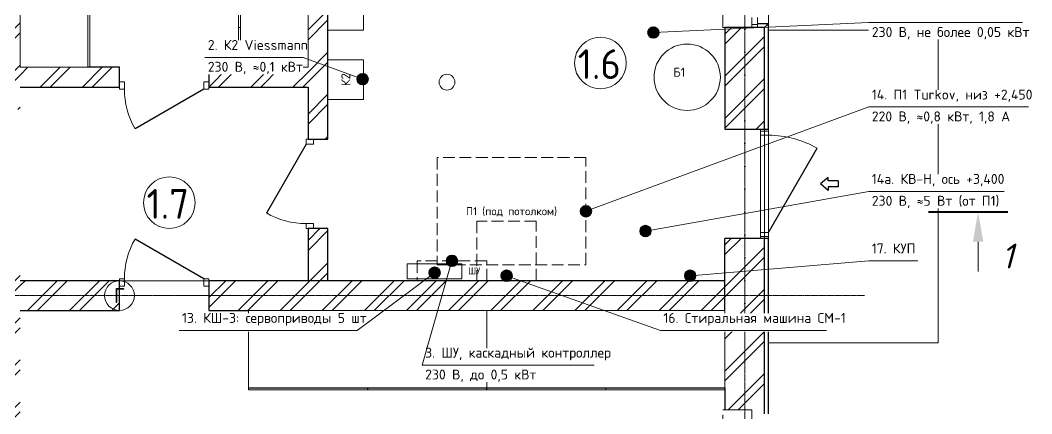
# Model space of a CAD drawing. Header units: millimetres. Extents: x -5016 to 62892, y -6019 to 88916.
# Drawn here: x 52700 to 62892, y 7710 to 11674 of the extents above; entities that cross this region are included whole.
import ezdxf
from ezdxf.enums import TextEntityAlignment as Align

# ---------------------------------------------------------------- set-up
doc = ezdxf.new("R2010")
doc.units = ezdxf.units.MM
for name, pattern in [('ОВ_ШП', [460, 300, -80, 0, -80]), ('ОВ_ШТРИХ', [330, 240, -90]), ('Осевая 12-2-2', [16, 12, -2, 0, -2]), ('Пунктир 2-1_5', [3.5, 2, -1.5])]:
    doc.linetypes.add(name, pattern=pattern)
for name, color, linetype, lineweight in [('A-AREA-IDEN', 8, 'Continuous', 13), ('A-DOOR', 8, 'Continuous', 13), ('A-FLOR', 9, 'Continuous', 13), ('A-GLAZ', 8, 'Continuous', 13), ('A-WALL', 8, 'Continuous', 13), ('A-WALL-PATT', 8, 'Continuous', 13), ('G-ANNO-SYMB', 8, 'Continuous', 13), ('I-FURN', 9, 'Continuous', 13), ('S-GRID', 8, 'Continuous', 13), ('АР_подложка', 8, 'Continuous', 13), ('ОВ_выноски', 7, 'Continuous', 18), ('ОВ_марки', 7, 'Continuous', 18), ('ОВ_размеры', 7, 'Continuous', 13), ('ТЗ_контекст', 8, 'Continuous', 18), ('ТЗ_ЭОМ', 1, 'Continuous', 35)]:
    doc.layers.add(name, color=color, linetype=linetype, lineweight=lineweight)
doc.styles.add('GOST', font='isocpeur.ttf', dxfattribs={"width": 0.9})
doc.styles.add('GOST Common', font='GOST_Common.ttf', dxfattribs={"height": 300})
doc.styles.add('ISOCPEUR_I', font='isocpeui.ttf', dxfattribs={"height": 250})
pattern_1 = [(45, (0, 0), (-212.132, 212.132), []), (45, (0, 100), (-212.132, 212.132), [])]

# ---------------------------------------------------------------- blocks, each defined once
blk = doc.blocks.new('INT 19 Дверь межкомнатная одностворчатая - 900 х 2370 _800_ Глухое Л-НАР-1569038-Этаж 1 - Планировка')
at = {"layer": 'A-DOOR', "lineweight": 25}
blk.add_line((400, 170), (-293, 570), dxfattribs=at)
at = {"layer": 'A-DOOR'}
for p, q in [((-400, 170), (-450, 170)), ((-450, 170), (-450, 95)), ((-400, 95), (-400, 170)), ((400, 95), (400, 170)), ((400, 170), (450, 170)), ((450, 170), (450, 95)), ((-450, 95), (-400, 95)), ((450, 95), (400, 95))]:
    blk.add_line(p, q, dxfattribs=at)
blk.add_arc((400, 170), 800, 150, 180, dxfattribs=at)
blk = doc.blocks.new('INT 19 Дверь межкомнатная одностворчатая - 900 х 2370 _800_ Глухое Л-НАР-1569067-Этаж 1 - Планировка')
at = {"layer": 'A-DOOR', "lineweight": 25}
blk.add_line((400, 120), (-293, 520), dxfattribs=at)
at = {"layer": 'A-DOOR'}
for p, q in [((-400, 120), (-450, 120)), ((-450, 120), (-450, 45)), ((-400, 45), (-400, 120)), ((400, 45), (400, 120)), ((400, 120), (450, 120)), ((450, 120), (450, 45)), ((-450, 45), (-400, 45)), ((450, 45), (400, 45))]:
    blk.add_line(p, q, dxfattribs=at)
blk.add_arc((400, 120), 800, 150, 180, dxfattribs=at)
blk = doc.blocks.new('INT 18 Шкаф - INT 18 Шкаф-1611660-Этаж 1 - Планировка')
at = {"layer": 'I-FURN'}
for p, q in [((-400, 350), (400, 350)), ((-400, 350), (-400, -330)), ((400, -330), (400, 350)), ((400, -330), (-400, -330)), ((-398.5, -332), (-0.8, -332)), ((-398.5, -332), (-398.5, -350)), ((-0.8, -350), (-398.5, -350)), ((-0.8, -350), (-0.8, -332)), ((0.8, -332), (398.5, -332)), ((0.8, -332), (0.8, -350)), ((398.5, -350), (0.8, -350)), ((398.5, -350), (398.5, -332))]:
    blk.add_line(p, q, dxfattribs=at)
blk = doc.blocks.new('INT 18 Шкаф - INT 18 Шкаф-1564175-Этаж 1 - Планировка')
at = {"layer": 'I-FURN'}
for p, q in [((-1200, 350), (1200, 350)), ((-1200, 350), (-1200, -430)), ((1200, -430), (1200, 350)), ((1200, -430), (-1200, -430)), ((-1198.5, -432), (-0.8, -432)), ((-1198.5, -432), (-1198.5, -450)), ((-0.8, -450), (-1198.5, -450)), ((-0.8, -450), (-0.8, -432)), ((0.8, -432), (1198.5, -432)), ((0.8, -432), (0.8, -450)), ((1198.5, -450), (0.8, -450)), ((1198.5, -450), (1198.5, -432))]:
    blk.add_line(p, q, dxfattribs=at)
blk = doc.blocks.new('INT 19 Дверь входная одностворчатая с остеклением - 1100 х 2480 ОС-Сверху 2-1581826-Этаж 1 - Планировка')
at = {"layer": 'A-DOOR', "lineweight": 25}
for p, q in [((-30, 940), (-30, 842)), ((-30, 940), (0, 940)), ((0, 940), (30, 940)), ((30, 940), (30, 842)), ((-65, 842), (0, 764)), ((-30, 842), (-65, 842)), ((65, 842), (0, 764)), ((30, 842), (65, 842)), ((490, 240), (-359, 730))]:
    blk.add_line(p, q, dxfattribs=at)
at = {"layer": 'A-DOOR'}
for p, q in [((-550, 240), (-530, 240)), ((-550, 240), (-550, 160)), ((-530, 160), (-530, 240)), ((-530, 240), (-490, 240)), ((-530, 160), (-530, 240)), ((-490, 240), (490, 240)), ((-490, 240), (-490, 160)), ((530, 240), (490, 240)), ((490, 240), (490, 160)), ((530, 240), (550, 240)), ((530, 160), (530, 240)), ((530, 160), (530, 240)), ((550, 240), (550, 160)), ((-550, 160), (-530, 160)), ((-490, 160), (-530, 160)), ((-490, 160), (490, 160)), ((490, 160), (530, 160)), ((530, 160), (550, 160))]:
    blk.add_line(p, q, dxfattribs=at)
blk.add_arc((490, 240), 980, 150, 180, dxfattribs=at)
blk = doc.blocks.new('INT 20 Окно Прямоугольник 1ст - INT 20 Окно Прямоугольник 1ст 1000-3000h-1568821-Этаж 1 - Планировка')
at = {"layer": 'A-GLAZ'}
for p, q in [((460, 240), (-460, 240)), ((-500, 130), (-400, 130)), ((-470, 130), (-500, 130)), ((-470, 70), (-470, 130)), ((-400, 130), (-470, 130)), ((-470, 130), (-470, 70)), ((400, 130), (500, 130)), ((470, 130), (400, 130)), ((500, 130), (470, 130)), ((470, 130), (470, 70)), ((470, 70), (470, 130)), ((-500, 70), (-470, 70)), ((-400, 70), (-500, 70)), ((-470, 70), (-400, 70)), ((500, 70), (400, 70)), ((400, 70), (470, 70)), ((470, 70), (500, 70)), ((-500, -200), (-500, -220)), ((500, -220), (500, -200)), ((-500, -220), (500, -220))]:
    blk.add_line(p, q, dxfattribs=at)
blk = doc.blocks.new('INT 20 Откосы окон снаружи Прямоугольник - INT 20 Откосы окон снаружи Прямоугольник-1566574-Этаж 1 - Планировка')
at = {"layer": 'A-WALL', "lineweight": 25}
for p, q in [((-477, 30), (-477, -80)), ((443, -80), (443, 30))]:
    blk.add_line(p, q, dxfattribs=at)
blk = doc.blocks.new('INT 20 Подоконник - Подоконник внутри-1566579-Этаж 1 - Планировка')
at = {"layer": 'A-GLAZ'}
for p, q in [((-950, 0), (-950, -290)), ((850, 0), (-950, 0)), ((850, -290), (850, 0)), ((-900, -290), (800, -290))]:
    blk.add_line(p, q, dxfattribs=at)
blk = doc.blocks.new('INT 19 Дверь межкомнатная одностворчатая - 900 х 2370 _800_ Глухое П-НАР-1569071-Этаж 1 - Планировка')
at = {"layer": 'A-DOOR', "lineweight": 25}
blk.add_line((-400, 120), (293, 520), dxfattribs=at)
at = {"layer": 'A-DOOR'}
for p, q in [((-400, 120), (-450, 120)), ((-450, 120), (-450, 45)), ((-400, 45), (-400, 120)), ((400, 45), (400, 120)), ((400, 120), (450, 120)), ((450, 120), (450, 45)), ((-450, 45), (-400, 45)), ((450, 45), (400, 45))]:
    blk.add_line(p, q, dxfattribs=at)
blk.add_arc((-400, 120), 800, 360, 30, dxfattribs=at)
blk = doc.blocks.new('INT 18 Шкаф - INT 18 Шкаф-1565469-Этаж 1 - Планировка')
at = {"layer": 'I-FURN'}
for p, q in [((-1200, 330), (-1200, -350)), ((-1200, 330), (1200, 330)), ((-1198.5, 350), (-1198.5, 332)), ((-0.8, 332), (-1198.5, 332)), ((-520, 350), (-0.8, 350)), ((-0.8, 332), (-0.8, 350)), ((0.8, 350), (1198.5, 350)), ((0.8, 350), (0.8, 332)), ((1198.5, 332), (0.8, 332)), ((1198.5, 332), (1198.5, 350)), ((1200, -350), (1200, 330)), ((1200, -350), (-1200, -350))]:
    blk.add_line(p, q, dxfattribs=at)
blk = doc.blocks.new('Разрез - Номер сзади-3578-Этаж 1 - Планировка')
at = {"layer": 'G-ANNO-SYMB'}
blk.add_hatch(color=256, dxfattribs=at).paths.add_polyline_path([(2.47, -3), (3, 0), (3.53, -3)])
at = {"layer": 'G-ANNO-SYMB', "lineweight": 40}
blk.add_line((0, 0), (8, 0), dxfattribs=at)
at = {"layer": 'G-ANNO-SYMB'}
blk.add_line((3, -3), (3, -6), dxfattribs=at)
blk = doc.blocks.new('INT Марка помещения - Номер помещения _ Площадь _ Имя-1615504-Этаж 1 - Планировка')
at = {"layer": 'A-AREA-IDEN'}
for start, end in [(360, 180), (180, 360)]:
    blk.add_arc((0, 0), 2.6, start, end, dxfattribs=at)
blk = doc.blocks.new('АР_plan1')
at = {"layer": 'A-WALL-PATT', "lineweight": 9}
h = blk.add_hatch(dxfattribs=at)
h.set_pattern_fill('FP_1', color=256, style=0, pattern_type=2)
h.set_pattern_definition(pattern_1)
h.paths.add_polyline_path([(21968, 5973), (22368, 5973), (22368, 7013), (22298, 7013), (22298, 8733), (22368, 8733), (22368, 10663), (22298, 10663), (22298, 12383), (22368, 12383), (22368, 14148), (21968, 14148), (21968, 12423), (22238, 12423), (22238, 10623), (21968, 10623), (21968, 8773), (22238, 8773), (22238, 6973), (21968, 6973), (21968, 6100)])
h.paths.add_polyline_path([(22368, 15248), (22368, 16273), (21968, 16273), (21968, 15248)])
h.paths.add_polyline_path([(21968, 17273), (22368, 17273), (22368, 18673), (21968, 18673), (21968, 18173)])
h = blk.add_hatch(dxfattribs=at)
h.set_pattern_fill('FP_1', color=256, style=0, pattern_type=2)
h.set_pattern_definition(pattern_1)
h.paths.add_polyline_path([(14868, 5973), (14868, 7373), (14568, 7373), (14568, 5973)])
h.paths.add_polyline_path([(14868, 8273), (14868, 13948), (14568, 13948), (14568, 8273)])
h.paths.add_polyline_path([(14568, 15448), (14868, 15448), (14868, 18273), (14568, 18273), (14568, 15873)])
h = blk.add_hatch(dxfattribs=at)
h.set_pattern_fill('FP_1', color=256, style=0, pattern_type=2)
h.set_pattern_definition(pattern_1)
h.paths.add_polyline_path([(17968, 13723), (17968, 14248), (17768, 14248), (17768, 13723), (17818, 13723)])
h.paths.add_polyline_path([(17768, 15148), (17968, 15148), (17968, 18273), (17768, 18273), (17768, 15673)])
h = blk.add_hatch(dxfattribs=at)
h.set_pattern_fill('FP_1', color=256, style=0, pattern_type=2)
h.set_pattern_definition(pattern_1)
h.paths.add_polyline_path([(17768, 15673), (17768, 15873), (16768, 15873), (16768, 15673), (17088, 15673)])
h.paths.add_polyline_path([(15868, 15673), (15868, 15873), (14868, 15873), (14868, 15673), (15548, 15673)])
h = blk.add_hatch(dxfattribs=at)
h.set_pattern_fill('FP_1', color=256, style=0, pattern_type=2)
h.set_pattern_definition(pattern_1)
h.paths.add_polyline_path([(21968, 13423), (21968, 13723), (16768, 13723), (16768, 13423), (20706, 13423)])
h.paths.add_polyline_path([(15868, 13423), (15868, 13723), (14868, 13723), (14868, 13423), (14930, 13423)])
at = {"layer": 'A-FLOR'}
for p, q in [((24118, 16248), (22408, 16248)), ((24118, 13098), (24118, 16248)), ((15868, 13723), (16768, 13723)), ((22408, 13098), (24118, 13098))]:
    blk.add_line(p, q, dxfattribs=at)
at = {"layer": 'A-WALL', "lineweight": 25}
for p, q in [((17968, 15148), (17968, 18273)), ((22408, 16313), (22368, 16273)), ((22408, 15248), (22408, 16313)), ((21968, 16273), (21968, 15248)), ((22368, 16273), (21968, 16273)), ((22368, 15248), (22368, 16273)), ((15868, 15873), (15548, 15873)), ((15868, 15673), (15868, 15873)), ((17088, 15873), (16768, 15873)), ((16768, 15873), (16768, 15673)), ((14868, 15673), (15868, 15673)), ((16768, 15673), (17768, 15673)), ((17768, 15673), (17768, 15148)), ((21968, 15248), (22408, 15248)), ((17768, 15148), (17968, 15148)), ((17968, 14248), (17768, 14248)), ((17768, 14248), (17768, 13723)), ((17968, 13723), (17968, 14248)), ((22408, 14148), (21968, 14148)), ((21968, 13423), (21968, 14148)), ((22368, 12383), (22368, 14148)), ((22408, 12383), (22408, 14148)), ((15868, 13723), (14868, 13723)), ((15868, 13423), (15868, 13723)), ((21968, 13723), (16768, 13723)), ((16768, 13723), (16768, 13423)), ((14868, 13423), (15868, 13423)), ((16768, 13423), (17168, 13423)), ((21968, 12643), (21968, 12423))]:
    blk.add_line(p, q, dxfattribs=at)
at = {"layer": 'A-WALL'}
for p, q in [((22328, 15248), (22328, 14148)), ((22368, 15248), (22368, 14148)), ((22408, 15248), (22408, 14148))]:
    blk.add_line(p, q, dxfattribs=at)
at = {"layer": 'G-ANNO-SYMB', "linetype": 'Пунктир 2-1_5'}
blk.add_line((24518, 14415), (24819, 14415), dxfattribs=at)
at = {"layer": 'S-GRID', "color": 251, "linetype": 'Осевая 12-2-2', "true_color": 0x646464}
for p, q in [((22168, 22575), (22168, -1346)), ((23376, 13573), (-1176, 13573))]:
    blk.add_line(p, q, dxfattribs=at)
at = {"layer": 'A-AREA-IDEN', "xscale": 99.99999999999993, "yscale": 99.99999999999993, "zscale": 99.99999999999993}
for p in [(20714, 15916), (16370, 14509)]:
    blk.add_blockref('INT Марка помещения - Номер помещения _ Площадь _ Имя-1615504-Этаж 1 - Планировка', p, dxfattribs=at)
at = {"layer": 'A-DOOR', "lineweight": 25}
for name, p, rotation in [('INT 19 Дверь межкомнатная одностворчатая - 900 х 2370 _800_ Глухое П-НАР-1569071-Этаж 1 - Планировка', (16318, 15773), 180), ('INT 19 Дверь входная одностворчатая с остеклением - 1100 х 2480 ОС-Сверху 2-1581826-Этаж 1 - Планировка', (22168, 14698), 269.9999999999999), ('INT 19 Дверь межкомнатная одностворчатая - 900 х 2370 _800_ Глухое Л-НАР-1569067-Этаж 1 - Планировка', (17868, 14698), 89.9999999999999)]:
    blk.add_blockref(name, p, dxfattribs=dict(at, rotation=rotation))
blk.add_blockref('INT 19 Дверь межкомнатная одностворчатая - 900 х 2370 _800_ Глухое Л-НАР-1569038-Этаж 1 - Планировка', (16318, 13573), dxfattribs=at)
at = {"layer": 'A-GLAZ', "rotation": 269.9999999999999}
for name, p in [('INT 20 Окно Прямоугольник 1ст - INT 20 Окно Прямоугольник 1ст 1000-3000h-1568821-Этаж 1 - Планировка', (22168, 16773)), ('INT 20 Подоконник - Подоконник внутри-1566579-Этаж 1 - Планировка', (22238, 11473))]:
    blk.add_blockref(name, p, dxfattribs=at)
at = {"layer": 'A-WALL', "lineweight": 25, "rotation": 269.9999999999999}
blk.add_blockref('INT 20 Откосы окон снаружи Прямоугольник - INT 20 Откосы окон снаружи Прямоугольник-1566574-Этаж 1 - Планировка', (22378, 16756), dxfattribs=at)
at = {"layer": 'G-ANNO-SYMB', "extrusion": (0, 0, -1), "xscale": 99.99999999999993, "yscale": 99.99999999999993, "zscale": 99.99999999999993}
blk.add_blockref('Разрез - Номер сзади-3578-Этаж 1 - Планировка', (-24819, 14415), dxfattribs=at)
at = {"layer": 'I-FURN'}
for name, p, rotation in [('INT 18 Шкаф - INT 18 Шкаф-1565469-Этаж 1 - Планировка', (15218, 17073), 270.0000000000002), ('INT 18 Шкаф - INT 18 Шкаф-1611660-Этаж 1 - Планировка', (17418, 16273), 269.9999999999993)]:
    blk.add_blockref(name, p, dxfattribs=dict(at, rotation=rotation))
for p in [(18368, 13073), (20768, 13073)]:
    blk.add_blockref('INT 18 Шкаф - INT 18 Шкаф-1564175-Этаж 1 - Планировка', p, dxfattribs=at)
at = {"layer": 'A-AREA-IDEN', "char_height": 300, "width": 561.18, "attachment_point": 1, "style": 'GOST Common'}
for s, insert in [('1.6', (20485, 16055)), ('1.7', (16141, 14647))]:
    blk.add_mtext(s, dxfattribs=dict(at, insert=insert))
at = {"layer": 'G-ANNO-SYMB', "insert": (24752, 14097), "char_height": 250, "width": 160.34, "attachment_point": 1, "style": 'ISOCPEUR_I', "bg_fill": 3, "box_fill_scale": 0, "bg_fill_color": 256, "bg_fill_true_color": 3254780160, "bg_fill_transparency": 256}
blk.add_mtext('\\fISOCPEUR|b0|i1|c204|p34|;1', dxfattribs=at)

msp = doc.modelspace()

# ---------------------------------------------------------------- block references
at = {"layer": 'АР_подложка'}
msp.add_blockref('АР_plan1', (37832, -4673), dxfattribs=at)

# ---------------------------------------------------------------- next in the draw order: hatches: boundary and pattern name
at = {"layer": 'ОВ_выноски'}
h = msp.add_hatch(color=7, dxfattribs=at)
edge = h.paths.add_edge_path()
edge.add_arc((59080, 11550), 17.5, 0, 360)
h = msp.add_hatch(color=7, dxfattribs=at)
edge = h.paths.add_edge_path()
edge.add_arc((56150, 11080), 17.5, 0, 360)
h = msp.add_hatch(color=7, dxfattribs=at)
edge = h.paths.add_edge_path()
edge.add_arc((58400, 9750), 17.5, 0, 360)
h = msp.add_hatch(color=7, dxfattribs=at)
edge = h.paths.add_edge_path()
edge.add_arc((59000, 9550), 17.5, 0, 360)
h = msp.add_hatch(color=7, dxfattribs=at)
edge = h.paths.add_edge_path()
edge.add_arc((57050, 9250), 17.5, 0, 360)
h = msp.add_hatch(color=7, dxfattribs=at)
edge = h.paths.add_edge_path()
edge.add_arc((56875, 9130), 17.5, 0, 360)
h = msp.add_hatch(color=7, dxfattribs=at)
edge = h.paths.add_edge_path()
edge.add_arc((57600, 9100), 17.5, 0, 360)
h = msp.add_hatch(color=7, dxfattribs=at)
edge = h.paths.add_edge_path()
edge.add_arc((59450, 9100), 17.5, 0, 360)
at = {"layer": 'ТЗ_ЭОМ'}
h = msp.add_hatch(color=1, dxfattribs=at)
edge = h.paths.add_edge_path()
edge.add_arc((59080, 11550), 55, 0, 360)
h = msp.add_hatch(color=1, dxfattribs=at)
edge = h.paths.add_edge_path()
edge.add_arc((56150, 11080), 55, 0, 360)
h = msp.add_hatch(color=1, dxfattribs=at)
edge = h.paths.add_edge_path()
edge.add_arc((58400, 9750), 55, 0, 360)
h = msp.add_hatch(color=1, dxfattribs=at)
edge = h.paths.add_edge_path()
edge.add_arc((59000, 9550), 55, 0, 360)
h = msp.add_hatch(color=1, dxfattribs=at)
edge = h.paths.add_edge_path()
edge.add_arc((57050, 9250), 55, 0, 360)
h = msp.add_hatch(color=1, dxfattribs=at)
edge = h.paths.add_edge_path()
edge.add_arc((56875, 9130), 55, 0, 360)
h = msp.add_hatch(color=1, dxfattribs=at)
edge = h.paths.add_edge_path()
edge.add_arc((57600, 9100), 55, 0, 360)
h = msp.add_hatch(color=1, dxfattribs=at)
edge = h.paths.add_edge_path()
edge.add_arc((59450, 9100), 55, 0, 360)

# ---------------------------------------------------------------- next in the draw order: linework, layer by layer
at = {"layer": 'ОВ_выноски'}
for centre in [(59080, 11550), (56150, 11080), (58400, 9750), (59000, 9550), (57050, 9250), (56875, 9130), (57600, 9100), (59450, 9100)]:
    msp.add_circle(centre, 17.5, dxfattribs=at)
at = {"layer": 'ОВ_размеры', "linetype": 'ОВ_ШП', "ltscale": 0.5}
for points in [[(60000, 8400), (60000, 15100)], [(53850, 8900), (54900, 8900)]]:
    msp.add_lwpolyline(points, dxfattribs=at)
at = {"layer": 'ОВ_размеры'}
msp.add_circle((53700, 8900), 150, dxfattribs=at)
at = {"layer": 'ТЗ_контекст'}
for points in [[(55800, 11575), (56160, 11575), (56160, 11975), (55800, 11975)], [(55800, 10875), (56160, 10875), (56160, 11275), (55800, 11275)], [(56600, 9070), (57150, 9070), (57150, 9220), (56600, 9220)]]:
    msp.add_lwpolyline(points, close=True, dxfattribs=at)
at = {"layer": 'ТЗ_контекст', "linetype": 'ОВ_ШТРИХ', "ltscale": 0.5}
for points in [[(56900, 9210), (58400, 9210), (58400, 10290), (56900, 10290)], [(57300, 9050), (57900, 9050), (57900, 9650), (57300, 9650)], [(56700, 9050), (57400, 9050), (57400, 9250), (56700, 9250)]]:
    msp.add_lwpolyline(points, close=True, dxfattribs=at)
at = {"layer": 'ТЗ_контекст'}
for centre, radius in [((59420, 11100), 334), ((57000, 11050), 80)]:
    msp.add_circle(centre, radius, dxfattribs=at)
at = {"layer": 'ТЗ_ЭОМ'}
for centre in [(59080, 11550), (56150, 11080), (58400, 9750), (59000, 9550), (57050, 9250), (56875, 9130), (57600, 9100), (59450, 9100)]:
    msp.add_circle(centre, 55, dxfattribs=at)

# ---------------------------------------------------------------- next in the draw order: texts
at = {"layer": 'ОВ_размеры', "style": 'GOST'}
msp.add_text('Г', height=150, dxfattribs=at).set_placement((53700, 8900), align=Align.MIDDLE_CENTER)
at = {"layer": 'ТЗ_контекст', "style": 'GOST'}
msp.add_text('К2', height=90, rotation=90, dxfattribs=at).set_placement((55980, 11075), align=Align.MIDDLE_CENTER)
for s, height, p in [('Б1', 90, (59340, 11150)), ('П1 (под потолком)', 81, (57650, 9750)), ('ШУ', 70, (57275, 9150))]:
    msp.add_text(s, height=height, dxfattribs=at).set_placement(p, align=Align.MIDDLE_CENTER)

# ---------------------------------------------------------------- next in the draw order: wipeouts: each hides what was drawn before it
for points in [[(61250, 11480), (62798, 11480), (62798, 11820), (61250, 11820)], [(54560, 11130), (55550, 11130), (55550, 11470), (54560, 11470)], [(61250, 10630), (62860, 10630), (62860, 10970), (61250, 10970)], [(61250, 9235), (61744, 9235), (61744, 9420), (61250, 9420)], [(54300, 8535), (56096, 8535), (56096, 8720), (54300, 8720)], [(56750, 8030), (58484, 8030), (58484, 8370), (56750, 8370)]]:
    msp.add_wipeout(points)

# ---------------------------------------------------------------- next in the draw order: linework, layer by layer
at = {"layer": 'ОВ_выноски'}
for points in [[(59080, 11550), (61250, 11650)], [(61250, 11650), (62798, 11650)], [(54560, 11300), (55550, 11300)], [(56150, 11080), (55550, 11300)], [(58400, 9750), (61250, 10800)], [(61250, 10800), (62860, 10800)], [(57050, 9250), (56750, 8200)], [(59450, 9100), (61250, 9250)], [(61250, 9250), (61744, 9250)], [(56875, 9130), (56096, 8550)], [(54300, 8550), (56096, 8550)], [(56750, 8200), (58484, 8200)]]:
    msp.add_lwpolyline(points, dxfattribs=at)

# ---------------------------------------------------------------- next in the draw order: texts
at = {"layer": 'ОВ_марки', "style": 'GOST'}
for s, p in [('230 В, не более 0,05 кВт', (61280, 11605)), ('230 В, ≈0,1 кВт', (54590, 11255)), ('220 В, ≈0,8 кВт, 1,8 А', (61280, 10755)), ('230 В, до 0,5 кВт', (56780, 8155))]:
    msp.add_text(s, height=100, dxfattribs=at).set_placement(p, align=Align.TOP_LEFT)
for s, p in [('2. К2 Viessmann', (54590, 11345)), ('14. П1 Turkov, низ +2,450', (61280, 10845)), ('17. КУП', (61280, 9295)), ('13. КШ-3: сервоприводы 5 шт.', (54330, 8595)), ('3. ШУ, каскадный контроллер', (56780, 8245))]:
    msp.add_text(s, height=100, dxfattribs=at).set_placement(p, align=Align.BOTTOM_LEFT)

# ---------------------------------------------------------------- next in the draw order: wipeouts: each hides what was drawn before it
msp.add_wipeout([(59150, 8535), (60822, 8535), (60822, 8720), (59150, 8720)])

# ---------------------------------------------------------------- next in the draw order: linework, layer by layer
at = {"layer": 'ОВ_выноски'}
for points in [[(57600, 9100), (59150, 8550)], [(59150, 8550), (60822, 8550)]]:
    msp.add_lwpolyline(points, dxfattribs=at)

# ---------------------------------------------------------------- next in the draw order: texts
at = {"layer": 'ОВ_марки', "style": 'GOST'}
msp.add_text('16. Стиральная машина СМ-1', height=100, dxfattribs=at).set_placement((59180, 8595), align=Align.BOTTOM_LEFT)

# ---------------------------------------------------------------- next in the draw order: wipeouts: each hides what was drawn before it
msp.add_wipeout([(61250, 9780), (62612, 9780), (62612, 10120), (61250, 10120)])

# ---------------------------------------------------------------- next in the draw order: linework, layer by layer
at = {"layer": 'ОВ_выноски'}
for points in [[(59000, 9550), (61250, 9950)], [(61250, 9950), (62612, 9950)]]:
    msp.add_lwpolyline(points, dxfattribs=at)

# ---------------------------------------------------------------- next in the draw order: texts
at = {"layer": 'ОВ_марки', "style": 'GOST'}
msp.add_text('14а. КВ-Н, ось +3,400', height=100, dxfattribs=at).set_placement((61280, 9995), align=Align.BOTTOM_LEFT)
msp.add_text('230 В, ≈5 Вт (от П1)', height=100, dxfattribs=at).set_placement((61280, 9905), align=Align.TOP_LEFT)

doc.saveas('drawing.dxf')
